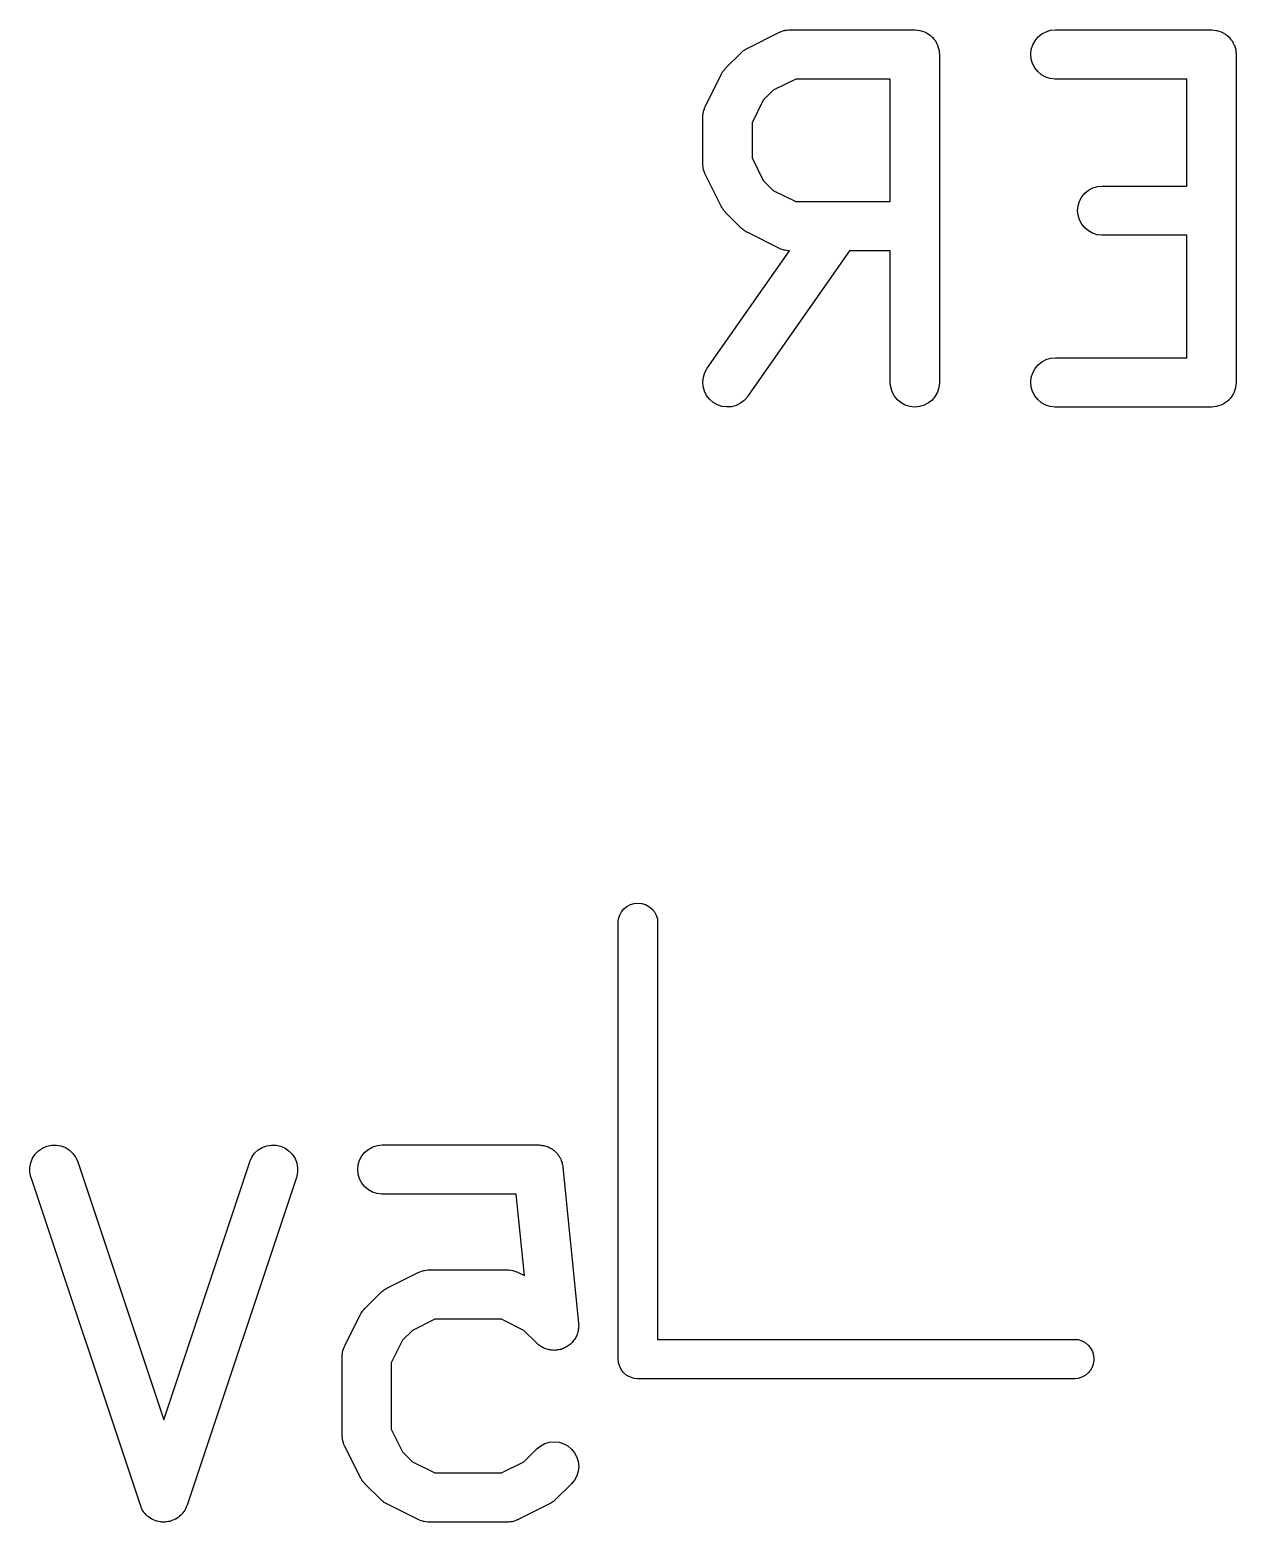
# Model space of a CAD drawing. Extents: x 82.3 to 113.6, y -103.4 to -64.8.
# Drawn here: x 93.516 to 97.194, y -69.327 to -64.777 of the extents above; entities that cross this region are included whole.
import ezdxf

# ---------------------------------------------------------------- set-up
doc = ezdxf.new("R2010")
doc.units = 0
doc.layers.add('BLACK', color=7, linetype='CONTINUOUS')

msp = doc.modelspace()

# ---------------------------------------------------------------- linework, layer by layer
at = {"layer": 'BLACK', "linetype": 'CONTINUOUS'}
for p, q in [((95.7046, -64.8329), (95.7998, -64.7853)), ((95.7998, -64.7853), (95.8007, -64.7848)), ((95.8007, -64.7848), (95.8028, -64.7841)), ((95.8028, -64.7841), (95.8048, -64.783)), ((95.8048, -64.783), (95.8097, -64.7816)), ((95.8097, -64.7816), (95.8145, -64.7798)), ((95.8145, -64.7798), (95.8166, -64.7794)), ((95.8166, -64.7794), (95.8188, -64.7788)), ((95.8188, -64.7788), (95.8239, -64.7783)), ((95.8239, -64.7783), (95.8289, -64.7775)), ((95.8289, -64.7775), (95.8311, -64.7776)), ((95.8311, -64.7776), (95.8333, -64.7774)), ((95.8333, -64.7774), (96.2143, -64.7774)), ((96.2143, -64.7774), (96.2148, -64.7774)), ((96.2148, -64.7774), (96.2148, -64.7774)), ((96.2148, -64.7774), (96.2148, -64.7774)), ((96.2148, -64.7774), (96.2153, -64.7774)), ((96.2153, -64.7774), (96.2224, -64.7782)), ((96.2224, -64.7782), (96.2294, -64.7789)), ((96.2294, -64.7789), (96.2296, -64.779)), ((96.2296, -64.779), (96.2299, -64.779)), ((96.2299, -64.779), (96.2366, -64.7811)), ((96.2366, -64.7811), (96.2433, -64.7832)), ((96.2433, -64.7832), (96.2436, -64.7834)), ((96.2436, -64.7834), (96.2438, -64.7834)), ((96.2438, -64.7834), (96.25, -64.7869)), ((96.25, -64.7869), (96.2562, -64.7902)), ((96.2562, -64.7902), (96.2564, -64.7904)), ((96.2564, -64.7904), (96.2567, -64.7905)), ((96.2567, -64.7905), (96.2621, -64.795)), ((96.59, -64.7992), (96.6014, -64.7899)), ((96.6014, -64.7899), (96.6143, -64.783)), ((96.6143, -64.783), (96.6283, -64.7788)), ((96.6283, -64.7788), (96.6429, -64.7774)), ((96.6429, -64.7774), (97.119, -64.7774)), ((97.119, -64.7774), (97.1196, -64.7774)), ((97.1196, -64.7774), (97.1196, -64.7774)), ((97.1196, -64.7774), (97.1196, -64.7774)), ((97.1196, -64.7774), (97.1201, -64.7774)), ((97.1201, -64.7774), (97.1271, -64.7782)), ((97.1271, -64.7782), (97.1341, -64.7789)), ((97.1341, -64.7789), (97.1344, -64.779)), ((97.1344, -64.779), (97.1346, -64.779)), ((97.1346, -64.779), (97.1413, -64.7811)), ((97.1413, -64.7811), (97.1481, -64.7832)), ((97.1481, -64.7832), (97.1483, -64.7834)), ((97.1483, -64.7834), (97.1486, -64.7834)), ((97.1486, -64.7834), (97.1548, -64.7869)), ((97.1548, -64.7869), (97.161, -64.7902)), ((97.161, -64.7902), (97.1612, -64.7904)), ((97.1612, -64.7904), (97.1614, -64.7905)), ((97.1614, -64.7905), (97.1668, -64.795)), ((95.6948, -64.839), (95.6972, -64.8371)), ((95.6972, -64.8371), (95.701, -64.8352)), ((95.701, -64.8352), (95.7046, -64.8329)), ((96.2621, -64.795), (96.2675, -64.7995)), ((96.2675, -64.7995), (96.2677, -64.7997)), ((96.2677, -64.7997), (96.2679, -64.7999)), ((96.2679, -64.7999), (96.2723, -64.8054)), ((96.2723, -64.8054), (96.2768, -64.8109)), ((96.2768, -64.8109), (96.2769, -64.8111)), ((96.2769, -64.8111), (96.277, -64.8113)), ((96.277, -64.8113), (96.2803, -64.8176)), ((96.2803, -64.8176), (96.2836, -64.8238)), ((96.2836, -64.8238), (96.2837, -64.8241)), ((96.2837, -64.8241), (96.2838, -64.8243)), ((96.2838, -64.8243), (96.2858, -64.8311)), ((96.2858, -64.8311), (96.2879, -64.8378)), ((96.5679, -64.8519), (96.5694, -64.8373)), ((96.5694, -64.8373), (96.5737, -64.8233)), ((96.5737, -64.8233), (96.5807, -64.8104)), ((96.5807, -64.8104), (96.59, -64.7992)), ((97.1668, -64.795), (97.1723, -64.7995)), ((97.1723, -64.7995), (97.1724, -64.7997)), ((97.1724, -64.7997), (97.1726, -64.7999)), ((97.1726, -64.7999), (97.177, -64.8054)), ((97.177, -64.8054), (97.1815, -64.8109)), ((97.1815, -64.8109), (97.1816, -64.8111)), ((97.1816, -64.8111), (97.1818, -64.8113)), ((97.1818, -64.8113), (97.1851, -64.8176)), ((97.1851, -64.8176), (97.1884, -64.8238)), ((97.1884, -64.8238), (97.1885, -64.8241)), ((97.1885, -64.8241), (97.1886, -64.8243)), ((97.1886, -64.8243), (97.1906, -64.8311)), ((97.1906, -64.8311), (97.1926, -64.8378)), ((95.6374, -64.8946), (95.6851, -64.847)), ((95.6851, -64.847), (95.6858, -64.8462)), ((95.6858, -64.8462), (95.6891, -64.8436)), ((95.6891, -64.8436), (95.6922, -64.8407)), ((95.6922, -64.8407), (95.6948, -64.839)), ((96.2879, -64.8378), (96.2879, -64.8381)), ((96.2879, -64.8381), (96.288, -64.8383)), ((96.288, -64.8383), (96.2886, -64.8453)), ((96.2886, -64.8453), (96.2893, -64.8524)), ((96.2893, -64.8524), (96.2893, -65.8524)), ((96.5692, -64.8664), (96.5679, -64.8519)), ((96.5733, -64.8805), (96.5692, -64.8664)), ((96.5801, -64.8934), (96.5733, -64.8805)), ((97.1926, -64.8378), (97.1926, -64.8381)), ((97.1926, -64.8381), (97.1927, -64.8383)), ((97.1927, -64.8383), (97.1934, -64.8453)), ((97.1934, -64.8453), (97.194, -64.8524)), ((97.194, -64.8524), (97.194, -65.8524)), ((95.5758, -65.0093), (95.6234, -64.9141)), ((95.6234, -64.9141), (95.6239, -64.9131)), ((95.6239, -64.9131), (95.6262, -64.9096)), ((95.6262, -64.9096), (95.6282, -64.9059)), ((95.6282, -64.9059), (95.6301, -64.9035)), ((95.6301, -64.9035), (95.6318, -64.9009)), ((95.6318, -64.9009), (95.6348, -64.8978)), ((95.6348, -64.8978), (95.6374, -64.8946)), ((95.851, -64.9274), (95.7825, -64.9616)), ((96.1393, -64.9274), (95.851, -64.9274)), ((96.1393, -65.3012), (96.1393, -64.9274)), ((96.5893, -64.9049), (96.5801, -64.8934)), ((96.6005, -64.9143), (96.5893, -64.9049)), ((96.6133, -64.9213), (96.6005, -64.9143)), ((96.6273, -64.9257), (96.6133, -64.9213)), ((96.6418, -64.9274), (96.6273, -64.9257)), ((96.6429, -64.9274), (96.6418, -64.9274)), ((97.044, -64.9274), (96.6429, -64.9274)), ((97.044, -65.2536), (97.044, -64.9274)), ((95.7825, -64.9616), (95.7521, -64.992)), ((95.5705, -65.023), (95.5724, -65.0182)), ((95.5724, -65.0182), (95.5739, -65.0133)), ((95.5739, -65.0133), (95.575, -65.0114)), ((95.575, -65.0114), (95.5758, -65.0093)), ((95.7521, -64.992), (95.7179, -65.0606)), ((95.5679, -65.0418), (95.5681, -65.0396)), ((95.5679, -65.0429), (95.5679, -65.0418)), ((95.5679, -65.1857), (95.5679, -65.0429)), ((95.5681, -65.0374), (95.5689, -65.0324)), ((95.5681, -65.0396), (95.5681, -65.0374)), ((95.5689, -65.0324), (95.5695, -65.0273)), ((95.5695, -65.0273), (95.5702, -65.0252)), ((95.5702, -65.0252), (95.5705, -65.023)), ((95.7179, -65.0606), (95.7179, -65.168)), ((95.5681, -65.1879), (95.5679, -65.1857)), ((95.568, -65.1901), (95.5681, -65.1879)), ((95.5688, -65.1952), (95.568, -65.1901)), ((95.5693, -65.2003), (95.5688, -65.1952)), ((95.5699, -65.2024), (95.5693, -65.2003)), ((95.7179, -65.168), (95.7521, -65.2365)), ((95.5703, -65.2046), (95.5699, -65.2024)), ((95.572, -65.2094), (95.5703, -65.2046)), ((95.5735, -65.2143), (95.572, -65.2094)), ((95.5746, -65.2162), (95.5735, -65.2143)), ((95.5753, -65.2183), (95.5746, -65.2162)), ((95.5758, -65.2193), (95.5753, -65.2183)), ((95.6234, -65.3145), (95.5758, -65.2193)), ((95.7521, -65.2365), (95.7825, -65.2669)), ((95.7825, -65.2669), (95.851, -65.3012)), ((96.7166, -65.2995), (96.7235, -65.2866)), ((96.7235, -65.2866), (96.7329, -65.2754)), ((96.7329, -65.2754), (96.7442, -65.2661)), ((96.7442, -65.2661), (96.7571, -65.2592)), ((96.7571, -65.2592), (96.7711, -65.255)), ((96.7711, -65.255), (96.7857, -65.2536)), ((96.7857, -65.2536), (97.044, -65.2536)), ((95.6256, -65.3181), (95.6234, -65.3145)), ((95.6276, -65.3218), (95.6256, -65.3181)), ((95.6295, -65.3242), (95.6276, -65.3218)), ((95.6312, -65.3269), (95.6295, -65.3242)), ((95.6341, -65.3299), (95.6312, -65.3269)), ((95.6367, -65.3332), (95.6341, -65.3299)), ((95.6374, -65.334), (95.6367, -65.3332)), ((95.6851, -65.3816), (95.6374, -65.334)), ((95.851, -65.3012), (96.1393, -65.3012)), ((96.7107, -65.328), (96.7122, -65.3135)), ((96.712, -65.3426), (96.7107, -65.328)), ((96.7122, -65.3135), (96.7166, -65.2995)), ((95.6883, -65.3843), (95.6851, -65.3816)), ((96.7162, -65.3567), (96.712, -65.3426)), ((96.723, -65.3696), (96.7162, -65.3567)), ((96.7321, -65.381), (96.723, -65.3696)), ((96.7433, -65.3905), (96.7321, -65.381)), ((95.6913, -65.3872), (95.6883, -65.3843)), ((95.694, -65.3889), (95.6913, -65.3872)), ((95.6964, -65.3909), (95.694, -65.3889)), ((95.7001, -65.3929), (95.6964, -65.3909)), ((95.7036, -65.3952), (95.7001, -65.3929)), ((95.7046, -65.3957), (95.7036, -65.3952)), ((95.7998, -65.4433), (95.7046, -65.3957)), ((96.7562, -65.3975), (96.7433, -65.3905)), ((96.7701, -65.4019), (96.7562, -65.3975)), ((96.7847, -65.4036), (96.7701, -65.4019)), ((96.7857, -65.4036), (96.7847, -65.4036)), ((97.044, -65.4036), (96.7857, -65.4036)), ((97.044, -65.7774), (97.044, -65.4036)), ((95.5814, -65.8094), (95.8322, -65.4512)), ((96.0152, -65.4512), (95.7043, -65.8954)), ((95.8019, -65.4441), (95.7998, -65.4433)), ((95.8038, -65.4451), (95.8019, -65.4441)), ((95.8087, -65.4467), (95.8038, -65.4451)), ((95.8135, -65.4485), (95.8087, -65.4467)), ((95.8156, -65.4489), (95.8135, -65.4485)), ((95.8177, -65.4496), (95.8156, -65.4489)), ((95.8228, -65.4501), (95.8177, -65.4496)), ((95.8279, -65.451), (95.8228, -65.4501)), ((95.8301, -65.4509), (95.8279, -65.451)), ((95.8322, -65.4512), (95.8301, -65.4509)), ((96.1393, -65.4512), (96.0152, -65.4512)), ((96.1393, -65.8524), (96.1393, -65.4512)), ((96.59, -65.7992), (96.6014, -65.7899)), ((96.6014, -65.7899), (96.6143, -65.783)), ((96.6143, -65.783), (96.6283, -65.7788)), ((96.6283, -65.7788), (96.6429, -65.7774)), ((96.6429, -65.7774), (97.044, -65.7774)), ((95.5679, -65.8506), (95.5697, -65.836)), ((95.5697, -65.836), (95.5742, -65.8221)), ((95.5742, -65.8221), (95.5814, -65.8094)), ((96.5679, -65.8519), (96.5694, -65.8373)), ((96.5694, -65.8373), (96.5737, -65.8233)), ((96.5737, -65.8233), (96.5807, -65.8104)), ((96.5807, -65.8104), (96.59, -65.7992)), ((95.569, -65.8652), (95.5679, -65.8506)), ((95.5728, -65.8793), (95.569, -65.8652)), ((95.5794, -65.8924), (95.5728, -65.8793)), ((96.1407, -65.8669), (96.1393, -65.8524)), ((96.1449, -65.881), (96.1407, -65.8669)), ((96.1518, -65.8939), (96.1449, -65.881)), ((96.2832, -65.8819), (96.2762, -65.8948)), ((96.2876, -65.868), (96.2832, -65.8819)), ((96.2893, -65.8534), (96.2876, -65.868)), ((96.2893, -65.8524), (96.2893, -65.8534)), ((96.5692, -65.8664), (96.5679, -65.8519)), ((96.5733, -65.8805), (96.5692, -65.8664)), ((96.5801, -65.8934), (96.5733, -65.8805)), ((97.188, -65.8819), (97.1846, -65.8881)), ((97.1881, -65.8817), (97.188, -65.8819)), ((97.1882, -65.8814), (97.1881, -65.8817)), ((97.1903, -65.8747), (97.1882, -65.8814)), ((97.1924, -65.868), (97.1903, -65.8747)), ((97.1925, -65.8675), (97.1924, -65.8677)), ((97.1924, -65.8677), (97.1924, -65.868)), ((97.1932, -65.8605), (97.1925, -65.8675)), ((97.194, -65.8534), (97.1932, -65.8605)), ((97.194, -65.8524), (97.194, -65.8529)), ((97.194, -65.8529), (97.194, -65.8529)), ((97.194, -65.8529), (97.194, -65.8529)), ((97.194, -65.8529), (97.194, -65.8534)), ((95.5884, -65.9039), (95.5794, -65.8924)), ((95.5994, -65.9135), (95.5884, -65.9039)), ((95.6121, -65.9208), (95.5994, -65.9135)), ((95.626, -65.9255), (95.6121, -65.9208)), ((95.6405, -65.9273), (95.626, -65.9255)), ((95.6551, -65.9264), (95.6405, -65.9273)), ((95.6693, -65.9226), (95.6551, -65.9264)), ((95.6824, -65.9161), (95.6693, -65.9226)), ((95.694, -65.9072), (95.6824, -65.9161)), ((95.7037, -65.8962), (95.694, -65.9072)), ((95.7043, -65.8954), (95.7037, -65.8962)), ((96.1611, -65.9052), (96.1518, -65.8939)), ((96.1723, -65.9146), (96.1611, -65.9052)), ((96.1852, -65.9215), (96.1723, -65.9146)), ((96.1992, -65.9258), (96.1852, -65.9215)), ((96.2138, -65.9274), (96.1992, -65.9258)), ((96.2283, -65.9261), (96.2138, -65.9274)), ((96.2424, -65.9219), (96.2283, -65.9261)), ((96.2554, -65.9151), (96.2424, -65.9219)), ((96.2668, -65.906), (96.2554, -65.9151)), ((96.2762, -65.8948), (96.2668, -65.906)), ((96.5893, -65.9049), (96.5801, -65.8934)), ((96.6005, -65.9143), (96.5893, -65.9049)), ((96.6133, -65.9213), (96.6005, -65.9143)), ((96.6273, -65.9257), (96.6133, -65.9213)), ((96.6418, -65.9274), (96.6273, -65.9257)), ((96.6429, -65.9274), (96.6418, -65.9274)), ((97.119, -65.9274), (96.6429, -65.9274)), ((97.1261, -65.9267), (97.119, -65.9274)), ((97.1331, -65.9261), (97.1261, -65.9267)), ((97.1334, -65.926), (97.1331, -65.9261)), ((97.1336, -65.926), (97.1334, -65.926)), ((97.1404, -65.9239), (97.1336, -65.926)), ((97.1471, -65.9219), (97.1404, -65.9239)), ((97.1474, -65.9218), (97.1471, -65.9219)), ((97.1476, -65.9217), (97.1474, -65.9218)), ((97.1539, -65.9184), (97.1476, -65.9217)), ((97.1601, -65.9151), (97.1539, -65.9184)), ((97.1603, -65.915), (97.1601, -65.9151)), ((97.1606, -65.9148), (97.1603, -65.915)), ((97.1661, -65.9104), (97.1606, -65.9148)), ((97.1715, -65.906), (97.1661, -65.9104)), ((97.1717, -65.9058), (97.1715, -65.906)), ((97.1719, -65.9056), (97.1717, -65.9058)), ((97.1764, -65.9002), (97.1719, -65.9056)), ((97.1809, -65.8948), (97.1764, -65.9002)), ((97.1811, -65.8945), (97.1809, -65.8948)), ((97.1812, -65.8943), (97.1811, -65.8945)), ((97.1846, -65.8881), (97.1812, -65.8943)), ((95.3143, -67.4769), (95.3199, -67.4665)), ((95.3199, -67.4665), (95.3274, -67.4574)), ((95.3274, -67.4574), (95.3365, -67.4499)), ((95.3365, -67.4499), (95.3469, -67.4443)), ((95.3469, -67.4443), (95.3582, -67.4409)), ((95.3582, -67.4409), (95.37, -67.4397)), ((95.37, -67.4397), (95.3818, -67.4409)), ((95.3818, -67.4409), (95.3931, -67.4443)), ((95.3931, -67.4443), (95.4035, -67.4499)), ((95.4035, -67.4499), (95.4126, -67.4574)), ((95.4126, -67.4574), (95.4201, -67.4665)), ((95.4201, -67.4665), (95.4257, -67.4769)), ((95.31, -67.4971), (95.3109, -67.4882)), ((95.31, -68.827), (95.31, -67.4971)), ((95.3109, -67.4882), (95.3143, -67.4769)), ((95.4257, -67.4769), (95.4291, -67.4882)), ((95.4291, -67.4882), (95.43, -67.4971)), ((95.43, -67.4971), (95.43, -68.77)), ((93.5317, -68.2058), (93.5418, -68.1953)), ((93.5418, -68.1953), (93.5538, -68.1869)), ((93.5538, -68.1869), (93.5673, -68.1811)), ((93.5673, -68.1811), (93.5815, -68.1779)), ((93.5815, -68.1779), (93.5962, -68.1776)), ((93.5962, -68.1776), (93.6106, -68.1801)), ((93.6106, -68.1801), (93.6243, -68.1854)), ((93.6243, -68.1854), (93.6366, -68.1933)), ((93.6366, -68.1933), (93.6472, -68.2033)), ((93.6472, -68.2033), (93.6557, -68.2153)), ((94.1925, -68.2144), (94.2011, -68.2026)), ((94.2011, -68.2026), (94.2118, -68.1926)), ((94.2118, -68.1926), (94.2243, -68.185)), ((94.2243, -68.185), (94.238, -68.1799)), ((94.238, -68.1799), (94.2525, -68.1775)), ((94.2525, -68.1775), (94.2671, -68.178)), ((94.2671, -68.178), (94.2814, -68.1814)), ((94.2814, -68.1814), (94.2947, -68.1875)), ((94.2947, -68.1875), (94.3066, -68.196)), ((94.3066, -68.196), (94.3166, -68.2067)), ((94.5283, -68.2104), (94.5376, -68.1992)), ((94.5376, -68.1992), (94.549, -68.1899)), ((94.549, -68.1899), (94.5619, -68.183)), ((94.5619, -68.183), (94.5759, -68.1788)), ((94.5759, -68.1788), (94.5905, -68.1774)), ((94.5905, -68.1774), (95.0667, -68.1774)), ((95.0667, -68.1774), (95.0677, -68.1774)), ((95.0677, -68.1774), (95.071, -68.1778)), ((95.071, -68.1778), (95.0744, -68.1778)), ((95.0744, -68.1778), (95.0783, -68.1786)), ((95.0783, -68.1786), (95.0823, -68.179)), ((95.0823, -68.179), (95.0854, -68.18)), ((95.0854, -68.18), (95.0887, -68.1807)), ((95.0887, -68.1807), (95.0924, -68.1822)), ((95.0924, -68.1822), (95.0962, -68.1834)), ((95.0962, -68.1834), (95.0991, -68.1851)), ((95.0991, -68.1851), (95.1022, -68.1863)), ((95.1022, -68.1863), (95.1055, -68.1886)), ((95.1055, -68.1886), (95.109, -68.1905)), ((95.109, -68.1905), (95.1116, -68.1926)), ((95.1116, -68.1926), (95.1144, -68.1945)), ((95.1144, -68.1945), (95.1172, -68.1973)), ((95.1172, -68.1973), (95.1203, -68.1999)), ((95.1203, -68.1999), (95.1223, -68.2025)), ((95.1223, -68.2025), (95.1247, -68.2049)), ((93.5157, -68.2461), (93.5184, -68.2318)), ((93.5159, -68.2608), (93.5157, -68.2461)), ((93.5184, -68.2318), (93.5237, -68.2181)), ((93.5237, -68.2181), (93.5317, -68.2058)), ((93.6557, -68.2153), (93.6616, -68.2287)), ((93.6616, -68.2287), (93.9238, -69.0152)), ((93.9238, -69.0152), (94.186, -68.2287)), ((94.186, -68.2287), (94.1863, -68.2277)), ((94.1863, -68.2277), (94.1925, -68.2144)), ((94.3166, -68.2067), (94.3243, -68.2191)), ((94.3243, -68.2191), (94.3295, -68.2328)), ((94.3295, -68.2328), (94.332, -68.2472)), ((94.332, -68.2472), (94.3315, -68.2618)), ((94.5155, -68.2519), (94.517, -68.2373)), ((94.517, -68.2373), (94.5213, -68.2233)), ((94.5213, -68.2233), (94.5283, -68.2104)), ((95.1247, -68.2049), (95.1269, -68.2082)), ((95.1269, -68.2082), (95.1294, -68.2113)), ((95.1294, -68.2113), (95.131, -68.2143)), ((95.131, -68.2143), (95.1328, -68.217)), ((95.1328, -68.217), (95.1344, -68.2207)), ((95.1344, -68.2207), (95.1362, -68.2243)), ((95.1362, -68.2243), (95.1371, -68.2275)), ((95.1371, -68.2275), (95.1384, -68.2306)), ((95.1384, -68.2306), (95.1392, -68.2345)), ((95.1392, -68.2345), (95.1403, -68.2383)), ((95.1403, -68.2383), (95.1406, -68.2416)), ((95.1406, -68.2416), (95.1413, -68.2449)), ((95.1413, -68.2449), (95.1889, -68.7211)), ((93.519, -68.2751), (93.5159, -68.2608)), ((93.5193, -68.2761), (93.519, -68.2751)), ((93.8527, -69.2761), (93.5193, -68.2761)), ((94.3283, -68.2761), (93.995, -69.2761)), ((94.3315, -68.2618), (94.3283, -68.2761)), ((94.5168, -68.2664), (94.5155, -68.2519)), ((94.5209, -68.2805), (94.5168, -68.2664)), ((94.5277, -68.2934), (94.5209, -68.2805)), ((94.5369, -68.3049), (94.5277, -68.2934)), ((94.5481, -68.3143), (94.5369, -68.3049)), ((94.5609, -68.3213), (94.5481, -68.3143)), ((94.5749, -68.3257), (94.5609, -68.3213)), ((94.5894, -68.3274), (94.5749, -68.3257)), ((94.5905, -68.3274), (94.5894, -68.3274)), ((94.9988, -68.3274), (94.5905, -68.3274)), ((95.0236, -68.5756), (94.9988, -68.3274)), ((94.6046, -68.6139), (94.6998, -68.5663)), ((94.6998, -68.5663), (94.7007, -68.5658)), ((94.7007, -68.5658), (94.7028, -68.565)), ((94.7028, -68.565), (94.7048, -68.564)), ((94.7048, -68.564), (94.7097, -68.5625)), ((94.7097, -68.5625), (94.7145, -68.5607)), ((94.7145, -68.5607), (94.7166, -68.5604)), ((94.7166, -68.5604), (94.7188, -68.5598)), ((94.7188, -68.5598), (94.7239, -68.5593)), ((94.7239, -68.5593), (94.7289, -68.5585)), ((94.7289, -68.5585), (94.7311, -68.5585)), ((94.7311, -68.5585), (94.7333, -68.5583)), ((94.7333, -68.5583), (94.9714, -68.5583)), ((94.9714, -68.5583), (94.9725, -68.5583)), ((94.9725, -68.5583), (94.9747, -68.5586)), ((94.9747, -68.5586), (94.9769, -68.5585)), ((94.9769, -68.5585), (94.9819, -68.5594)), ((94.9819, -68.5594), (94.987, -68.56)), ((94.987, -68.56), (94.9891, -68.5606)), ((94.9891, -68.5606), (94.9913, -68.561)), ((94.9913, -68.561), (94.9961, -68.5628)), ((94.9961, -68.5628), (95.001, -68.5644)), ((95.001, -68.5644), (95.0029, -68.5655)), ((95.0029, -68.5655), (95.005, -68.5663)), ((95.005, -68.5663), (95.0236, -68.5756)), ((94.601, -68.6161), (94.6046, -68.6139)), ((94.5374, -68.6755), (94.5851, -68.6279)), ((94.5851, -68.6279), (94.5858, -68.6272)), ((94.5858, -68.6272), (94.5891, -68.6246)), ((94.5891, -68.6246), (94.5922, -68.6217)), ((94.5922, -68.6217), (94.5948, -68.62)), ((94.5948, -68.62), (94.5972, -68.6181)), ((94.5972, -68.6181), (94.601, -68.6161)), ((94.4758, -68.7903), (94.5234, -68.695)), ((94.5234, -68.695), (94.5239, -68.6941)), ((94.5239, -68.6941), (94.5262, -68.6906)), ((94.5262, -68.6906), (94.5282, -68.6868)), ((94.5282, -68.6868), (94.5301, -68.6844)), ((94.5301, -68.6844), (94.5318, -68.6818)), ((94.5318, -68.6818), (94.5348, -68.6788)), ((94.5348, -68.6788), (94.5374, -68.6755)), ((94.6825, -68.7426), (94.6521, -68.773)), ((94.751, -68.7083), (94.6825, -68.7426)), ((94.9537, -68.7083), (94.751, -68.7083)), ((95.0222, -68.7426), (94.9537, -68.7083)), ((95.0613, -68.7816), (95.0222, -68.7426)), ((95.1866, -68.7475), (95.1858, -68.7511)), ((95.1877, -68.7439), (95.1866, -68.7475)), ((95.1881, -68.7403), (95.1877, -68.7439)), ((95.1888, -68.7368), (95.1881, -68.7403)), ((95.1889, -68.7331), (95.1888, -68.7368)), ((95.1889, -68.7211), (95.189, -68.7222)), ((95.1893, -68.7294), (95.1889, -68.7331)), ((95.189, -68.7222), (95.189, -68.7258)), ((95.189, -68.7258), (95.1893, -68.7294)), ((94.4724, -68.7991), (94.4739, -68.7943)), ((94.4739, -68.7943), (94.475, -68.7923)), ((94.475, -68.7923), (94.4758, -68.7903)), ((94.6521, -68.773), (94.6179, -68.8415)), ((95.064, -68.7839), (95.0613, -68.7816)), ((95.0666, -68.7865), (95.064, -68.7839)), ((95.0697, -68.7885), (95.0666, -68.7865)), ((95.0726, -68.7909), (95.0697, -68.7885)), ((95.0757, -68.7926), (95.0726, -68.7909)), ((95.0787, -68.7946), (95.0757, -68.7926)), ((95.0822, -68.796), (95.0787, -68.7946)), ((95.1492, -68.795), (95.1458, -68.7963)), ((95.1523, -68.7929), (95.1492, -68.795)), ((95.1556, -68.7912), (95.1523, -68.7929)), ((95.1584, -68.7889), (95.1556, -68.7912)), ((95.1614, -68.7869), (95.1584, -68.7889)), ((95.164, -68.7843), (95.1614, -68.7869)), ((95.1669, -68.782), (95.164, -68.7843)), ((95.1693, -68.7792), (95.1669, -68.782)), ((95.1718, -68.7767), (95.1693, -68.7792)), ((95.1739, -68.7736), (95.1718, -68.7767)), ((95.1763, -68.7707), (95.1739, -68.7736)), ((95.178, -68.7676), (95.1763, -68.7707)), ((95.1801, -68.7646), (95.178, -68.7676)), ((95.1815, -68.7611), (95.1801, -68.7646)), ((95.1833, -68.7579), (95.1815, -68.7611)), ((95.1844, -68.7544), (95.1833, -68.7579)), ((95.1858, -68.7511), (95.1844, -68.7544)), ((95.43, -68.77), (96.7029, -68.77)), ((96.7029, -68.77), (96.7118, -68.7709)), ((96.7118, -68.7709), (96.7231, -68.7743)), ((96.7231, -68.7743), (96.7335, -68.7799)), ((96.7335, -68.7799), (96.7426, -68.7874)), ((96.7426, -68.7874), (96.7501, -68.7965)), ((94.4679, -68.8228), (94.4681, -68.8206)), ((94.4679, -68.8238), (94.4679, -68.8228)), ((94.4679, -69.0619), (94.4679, -68.8238)), ((94.4681, -68.8184), (94.4689, -68.8133)), ((94.4681, -68.8206), (94.4681, -68.8184)), ((94.4689, -68.8133), (94.4695, -68.8082)), ((94.4695, -68.8082), (94.4702, -68.8061)), ((94.4702, -68.8061), (94.4705, -68.8039)), ((94.4705, -68.8039), (94.4724, -68.7991)), ((95.0855, -68.7978), (95.0822, -68.796)), ((95.0889, -68.7989), (95.0855, -68.7978)), ((95.0922, -68.8003), (95.0889, -68.7989)), ((95.0959, -68.801), (95.0922, -68.8003)), ((95.0995, -68.8021), (95.0959, -68.801)), ((95.103, -68.8025), (95.0995, -68.8021)), ((95.1066, -68.8032), (95.103, -68.8025)), ((95.1103, -68.8032), (95.1066, -68.8032)), ((95.114, -68.8036), (95.1103, -68.8032)), ((95.1176, -68.8032), (95.114, -68.8036)), ((95.1212, -68.8032), (95.1176, -68.8032)), ((95.1249, -68.8025), (95.1212, -68.8032)), ((95.1286, -68.8022), (95.1249, -68.8025)), ((95.1321, -68.8012), (95.1286, -68.8022)), ((95.1356, -68.8005), (95.1321, -68.8012)), ((95.1391, -68.7991), (95.1356, -68.8005)), ((95.1426, -68.798), (95.1391, -68.7991)), ((95.1458, -68.7963), (95.1426, -68.798)), ((95.3097, -68.83), (95.31, -68.827)), ((95.3109, -68.8418), (95.3097, -68.83)), ((96.7501, -68.7965), (96.7557, -68.8069)), ((96.7557, -68.8069), (96.7591, -68.8182)), ((96.7591, -68.8182), (96.7603, -68.83)), ((96.7603, -68.83), (96.7591, -68.8418)), ((94.6179, -68.8415), (94.6179, -69.0442)), ((95.3143, -68.8531), (95.3109, -68.8418)), ((95.3199, -68.8635), (95.3143, -68.8531)), ((95.3274, -68.8726), (95.3199, -68.8635)), ((95.3365, -68.8801), (95.3274, -68.8726)), ((95.3469, -68.8857), (95.3365, -68.8801)), ((95.3582, -68.8891), (95.3469, -68.8857)), ((96.7231, -68.8857), (96.7118, -68.8891)), ((96.7335, -68.8801), (96.7231, -68.8857)), ((96.7426, -68.8726), (96.7335, -68.8801)), ((96.7501, -68.8635), (96.7426, -68.8726)), ((96.7557, -68.8531), (96.7501, -68.8635)), ((96.7591, -68.8418), (96.7557, -68.8531)), ((95.3671, -68.89), (95.3582, -68.8891)), ((95.37, -68.8903), (95.3671, -68.89)), ((95.3671, -68.89), (95.3671, -68.89)), ((95.3729, -68.89), (95.37, -68.8903)), ((96.7029, -68.89), (95.3729, -68.89)), ((96.7118, -68.8891), (96.7029, -68.89)), ((94.4681, -69.0641), (94.4679, -69.0619)), ((94.468, -69.0663), (94.4681, -69.0641)), ((94.4688, -69.0714), (94.468, -69.0663)), ((94.6179, -69.0442), (94.6521, -69.1127)), ((94.4693, -69.0765), (94.4688, -69.0714)), ((94.4699, -69.0786), (94.4693, -69.0765)), ((94.4703, -69.0808), (94.4699, -69.0786)), ((94.472, -69.0856), (94.4703, -69.0808)), ((94.4735, -69.0905), (94.472, -69.0856)), ((94.4746, -69.0924), (94.4735, -69.0905)), ((94.4753, -69.0945), (94.4746, -69.0924)), ((94.4758, -69.0954), (94.4753, -69.0945)), ((94.5234, -69.1907), (94.4758, -69.0954)), ((94.6521, -69.1127), (94.6825, -69.1431)), ((95.0222, -69.1431), (95.0613, -69.1041)), ((95.0613, -69.1041), (95.062, -69.1034)), ((95.062, -69.1034), (95.0734, -69.0942)), ((95.0734, -69.0942), (95.0864, -69.0875)), ((95.0864, -69.0875), (95.1005, -69.0834)), ((95.1005, -69.0834), (95.1151, -69.0821)), ((95.1151, -69.0821), (95.1296, -69.0837)), ((95.1296, -69.0837), (95.1436, -69.0881)), ((95.1436, -69.0881), (95.1564, -69.0951)), ((95.1564, -69.0951), (95.1677, -69.1045)), ((95.1677, -69.1045), (95.1769, -69.1159)), ((94.6825, -69.1431), (94.751, -69.1774)), ((94.9537, -69.1774), (95.0222, -69.1431)), ((95.1769, -69.1159), (95.1837, -69.1288)), ((95.1837, -69.1288), (95.1879, -69.1428)), ((95.1893, -69.1574), (95.1878, -69.172)), ((95.1879, -69.1428), (95.1893, -69.1574)), ((94.5256, -69.1943), (94.5234, -69.1907)), ((94.5276, -69.198), (94.5256, -69.1943)), ((94.5295, -69.2004), (94.5276, -69.198)), ((94.5312, -69.2031), (94.5295, -69.2004)), ((94.5341, -69.2061), (94.5312, -69.2031)), ((94.751, -69.1774), (94.9537, -69.1774)), ((95.1766, -69.1989), (95.1673, -69.2102)), ((95.1835, -69.186), (95.1766, -69.1989)), ((95.1878, -69.172), (95.1835, -69.186)), ((94.5367, -69.2094), (94.5341, -69.2061)), ((94.5374, -69.2102), (94.5367, -69.2094)), ((94.5851, -69.2578), (94.5374, -69.2102)), ((95.1673, -69.2102), (95.1197, -69.2578)), ((93.8548, -69.2808), (93.8527, -69.2761)), ((93.8566, -69.2857), (93.8548, -69.2808)), ((93.8577, -69.2875), (93.8566, -69.2857)), ((93.8586, -69.2895), (93.8577, -69.2875)), ((93.8616, -69.2937), (93.8586, -69.2895)), ((93.8644, -69.2981), (93.8616, -69.2937)), ((93.9854, -69.2946), (93.9826, -69.2989)), ((93.9885, -69.2904), (93.9854, -69.2946)), ((93.9894, -69.2884), (93.9885, -69.2904)), ((93.9905, -69.2866), (93.9894, -69.2884)), ((93.9924, -69.2818), (93.9905, -69.2866)), ((93.9946, -69.2771), (93.9924, -69.2818)), ((93.995, -69.2761), (93.9946, -69.2771)), ((94.5883, -69.2605), (94.5851, -69.2578)), ((94.5913, -69.2634), (94.5883, -69.2605)), ((94.594, -69.2651), (94.5913, -69.2634)), ((94.5964, -69.2671), (94.594, -69.2651)), ((94.6001, -69.2691), (94.5964, -69.2671)), ((94.6036, -69.2714), (94.6001, -69.2691)), ((94.6046, -69.2718), (94.6036, -69.2714)), ((94.6998, -69.3195), (94.6046, -69.2718)), ((95.1002, -69.2718), (95.005, -69.3195)), ((95.1038, -69.2696), (95.1002, -69.2718)), ((95.1075, -69.2677), (95.1038, -69.2696)), ((95.11, -69.2657), (95.1075, -69.2677)), ((95.1126, -69.2641), (95.11, -69.2657)), ((95.1157, -69.2612), (95.1126, -69.2641)), ((95.119, -69.2585), (95.1157, -69.2612)), ((95.1197, -69.2578), (95.119, -69.2585)), ((93.8658, -69.2997), (93.8644, -69.2981)), ((93.8671, -69.3014), (93.8658, -69.2997)), ((93.8708, -69.305), (93.8671, -69.3014)), ((93.8744, -69.3088), (93.8708, -69.305)), ((93.8761, -69.31), (93.8744, -69.3088)), ((93.8777, -69.3115), (93.8761, -69.31)), ((93.882, -69.3143), (93.8777, -69.3115)), ((93.8863, -69.3173), (93.882, -69.3143)), ((93.8882, -69.3182), (93.8863, -69.3173)), ((93.89, -69.3193), (93.8882, -69.3182)), ((93.8949, -69.3212), (93.89, -69.3193)), ((93.8996, -69.3234), (93.8949, -69.3212)), ((93.9017, -69.3239), (93.8996, -69.3234)), ((93.9037, -69.3246), (93.9017, -69.3239)), ((93.9088, -69.3255), (93.9037, -69.3246)), ((93.9138, -69.3267), (93.9088, -69.3255)), ((93.916, -69.3268), (93.9138, -69.3267)), ((93.9181, -69.3272), (93.916, -69.3268)), ((93.9233, -69.327), (93.9181, -69.3272)), ((93.9285, -69.3272), (93.9233, -69.327)), ((93.9306, -69.3269), (93.9285, -69.3272)), ((93.9327, -69.3268), (93.9306, -69.3269)), ((93.9378, -69.3257), (93.9327, -69.3268)), ((93.9429, -69.3249), (93.9378, -69.3257)), ((93.9449, -69.3242), (93.9429, -69.3249)), ((93.947, -69.3237), (93.9449, -69.3242)), ((93.9518, -69.3216), (93.947, -69.3237)), ((93.9566, -69.3198), (93.9518, -69.3216)), ((93.9585, -69.3187), (93.9566, -69.3198)), ((93.9604, -69.3178), (93.9585, -69.3187)), ((93.9647, -69.3149), (93.9604, -69.3178)), ((93.9691, -69.3121), (93.9647, -69.3149)), ((93.9707, -69.3107), (93.9691, -69.3121)), ((93.9725, -69.3095), (93.9707, -69.3107)), ((93.976, -69.3057), (93.9725, -69.3095)), ((93.9799, -69.3022), (93.976, -69.3057)), ((93.9811, -69.3005), (93.9799, -69.3022)), ((93.9826, -69.2989), (93.9811, -69.3005)), ((94.7019, -69.3203), (94.6998, -69.3195)), ((94.7038, -69.3213), (94.7019, -69.3203)), ((94.7087, -69.3229), (94.7038, -69.3213)), ((94.7135, -69.3247), (94.7087, -69.3229)), ((94.7156, -69.3251), (94.7135, -69.3247)), ((94.7177, -69.3257), (94.7156, -69.3251)), ((94.7228, -69.3263), (94.7177, -69.3257)), ((94.7279, -69.3272), (94.7228, -69.3263)), ((94.7301, -69.3271), (94.7279, -69.3272)), ((94.7323, -69.3274), (94.7301, -69.3271)), ((94.7333, -69.3274), (94.7323, -69.3274)), ((94.9714, -69.3274), (94.7333, -69.3274)), ((94.9736, -69.3272), (94.9714, -69.3274)), ((94.9758, -69.3273), (94.9736, -69.3272)), ((94.9809, -69.3265), (94.9758, -69.3273)), ((94.986, -69.326), (94.9809, -69.3265)), ((94.9881, -69.3253), (94.986, -69.326)), ((94.9903, -69.325), (94.9881, -69.3253)), ((94.9951, -69.3232), (94.9903, -69.325)), ((95, -69.3217), (94.9951, -69.3232)), ((95.002, -69.3207), (95, -69.3217)), ((95.004, -69.3199), (95.002, -69.3207)), ((95.005, -69.3195), (95.004, -69.3199))]:
    msp.add_line(p, q, dxfattribs=at)

doc.saveas('drawing.dxf')
